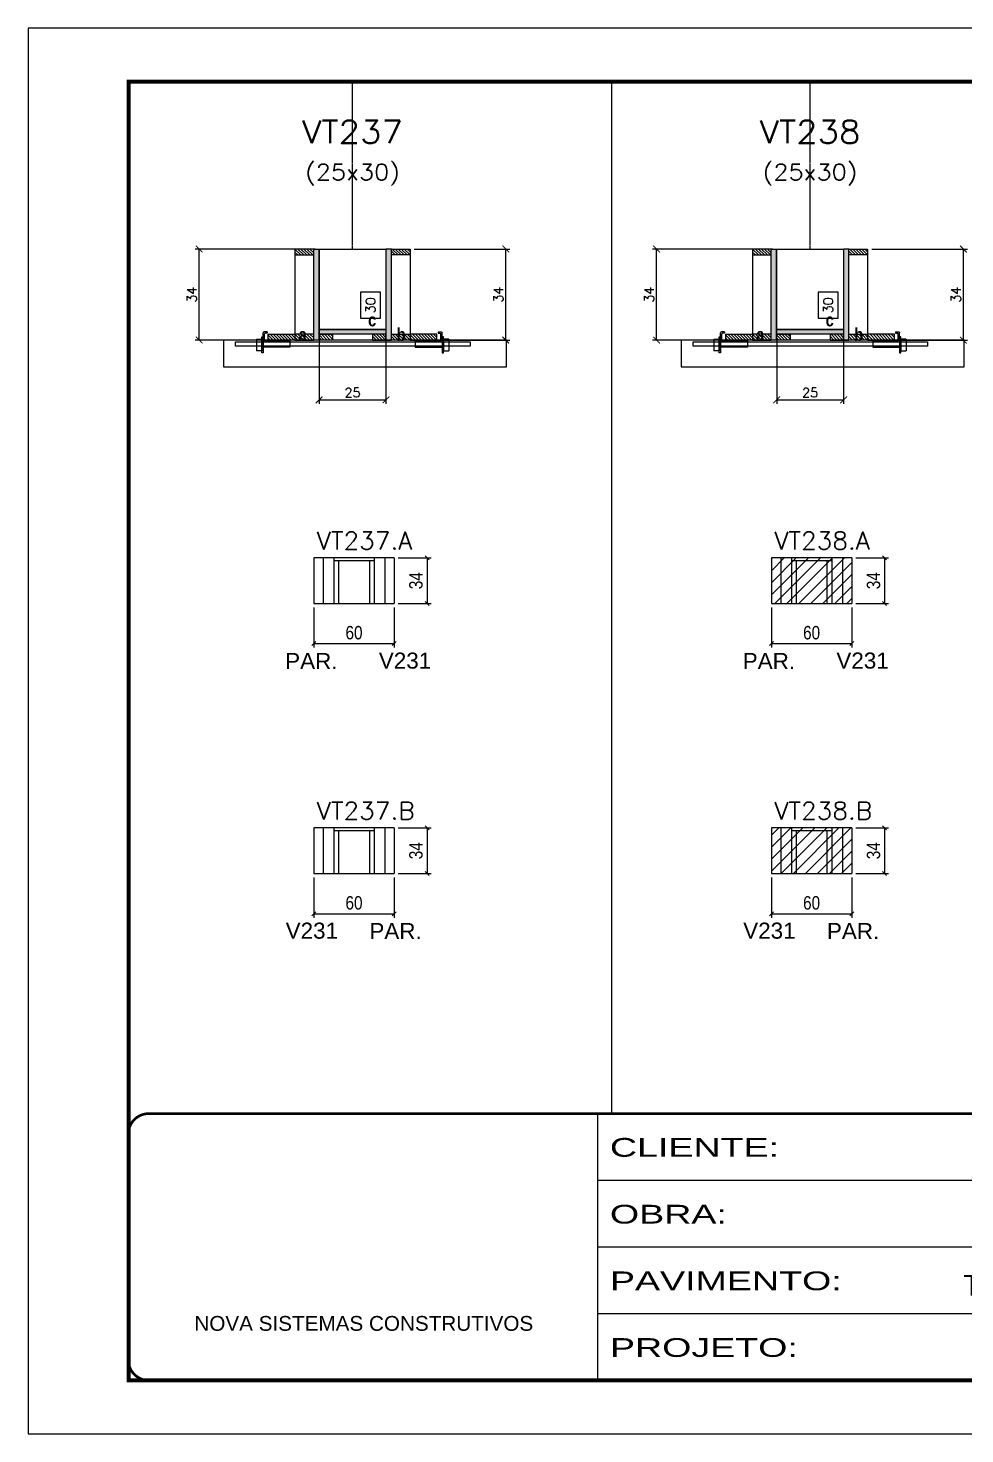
# Model space of a CAD drawing. Extents: x 137137 to 143418, y 10464 to 34486.
# Drawn here: x 141906 to 142606, y 26544 to 27594 of the extents above; entities that cross this region are included whole.
import ezdxf
from ezdxf.enums import TextEntityAlignment as Align

# ---------------------------------------------------------------- set-up
doc = ezdxf.new("R2010")
doc.units = 0
for name, pattern in [('CONTINUO', [0]), ('DASHED', [0.75, 0.5, -0.25]), ('HIDDEN', [0.375, 0.25, -0.125])]:
    doc.linetypes.add(name, pattern=pattern)
for name, color, linetype in [('5', 5, 'Continuous'), ('barrote', 251, 'Continuous'), ('COTA', 241, 'Continuous'), ('Cota Seção (2x)', 4, 'Continuous'), ('detalhes', 4, 'Continuous'), ('Painéis', 200, 'Continuous'), ('presilha', 1, 'Continuous'), ('SARR_2.2x7', 40, 'Continuous'), ('SARR_3.5x7', 81, 'Continuous'), ('Texto de Titulo', 7, 'Continuous'), ('Texto Qtd Sarr', 242, 'Continuous')]:
    doc.layers.add(name, color=color, linetype=linetype)
for name, color, linetype, lineweight in [('CONCRETO', 251, 'Continuous', 25), ('Folhas', 255, 'Continuous', 9), ('Hachura', 251, 'Continuous', 9), ('Madeira', 126, 'Continuous', 18), ('SARRAFO DE PRESSAO', 251, 'DASHED', 9), ('SCO-___-LAJ', 2, 'Continuous', 0), ('Texto Seção', 7, 'Continuous', 15)]:
    doc.layers.add(name, color=color, linetype=linetype, lineweight=lineweight)
doc.styles.add('ARIAL', font='arial.ttf')
doc.styles.add('COTA TECNICA', font='techl___.ttf', dxfattribs={"height": 10})
doc.styles.add('REGUA-120', font='ROMANS.shx', dxfattribs={"height": 15})
doc.styles.add('Romans', font='romans.shx')
doc.styles.get("Standard").update_dxf_attribs({"font": 'arial.ttf'})
doc.styles.add('TECNICA', font='techb___.ttf', dxfattribs={"height": 10})
doc.styles.add('Tecnologia', font='')
doc.styles.get('Tecnologia').set_extended_font_data('Forgotten Futurist')
doc.dimstyles.new('Cota Seção (2x)', dxfattribs={"dimtxt": 7, "dimasz": 5, "dimexe": 3, "dimexo": 3, "dimgap": 2, "dimtad": 3, "dimdec": 1, "dimlfac": 0.5, "dimzin": 12, "dimdsep": 46, "dimtxsty": 'Romans', "dimblk": 'ARCHTICK', "dimcen": 0, "dimclrd": 4, "dimclre": 4, "dimclrt": 1, "dimadec": 1, "dimazin": 3, "dimtfac": 1, "dimtdec": 1, "dimtmove": 0, "dimatfit": 3, "dimldrblk": 'OBLIQUE', "dimfxl": 1, "dimtolj": 1, "dimtzin": 12, "dimarcsym": 0})
doc.dimstyles.new('Cota Seção interna', dxfattribs={"dimtxt": 7, "dimasz": 6, "dimexe": 0.18, "dimexo": 2, "dimgap": -4, "dimtad": 3, "dimdec": 1, "dimlfac": 0.5, "dimzin": 12, "dimdsep": 46, "dimtxsty": 'Romans', "dimblk": 'ARCHTICK', "dimcen": 0.09, "dimse1": 1, "dimse2": 1, "dimsd1": 1, "dimsd2": 1, "dimclrd": 180, "dimclre": 5, "dimclrt": 1, "dimadec": 0, "dimazin": 3, "dimtfac": 1, "dimtdec": 1, "dimtofl": 0, "dimtmove": 0, "dimatfit": 3, "dimldrblk": 'ARCHTICK', "dimfxl": 1, "dimtolj": 1, "dimtzin": 0, "dimarcsym": 0})
doc.dimstyles.new('PAINEL', dxfattribs={"dimtxt": 10, "dimasz": 3, "dimexe": 3, "dimexo": 3, "dimgap": 3, "dimtad": 1, "dimdec": 1, "dimzin": 12, "dimdsep": 46, "dimtxsty": 'COTA TECNICA', "dimblk1": 'OBLIQUE', "dimblk2": 'OBLIQUE', "dimsah": 1, "dimcen": 0.9, "dimclrd": 4, "dimclre": 4, "dimclrt": 240, "dimadec": 1, "dimazin": 3, "dimtfac": 1, "dimtdec": 1, "dimtmove": 0, "dimatfit": 3, "dimfxl": 1, "dimtolj": 1, "dimtzin": 12, "dimarcsym": 0})
pattern_1 = [(315, (165433.7, 19131.6818), (1.12253202, 1.12253202), [])]
pattern_2 = [(315, (165421.7, 19131.6818), (1.12253202, 1.12253202), [])]
pattern_3 = [(45, (4652.48, 1148.575), (-4.49012806, 4.49012806), [])]
pattern_4 = [(315, (165091.823, 19131.6818), (1.12253202, 1.12253202), [])]
pattern_5 = [(315, (165079.823, 19131.6818), (1.12253202, 1.12253202), [])]

# ---------------------------------------------------------------- blocks, each defined once
blk = doc.blocks.new('9999999999')
at = {"color": 30, "linetype": 'CONTINUO'}
for p, q in [((98564.6, 34230.2), (98564.6, 34429.4)), ((98564.6, 34379.6), (99584, 34379.6)), ((98564.6, 34329.8), (99488, 34329.8)), ((98564.6, 34280), (99488, 34280))]:
    blk.add_line(p, q, dxfattribs=at)
at = {"color": 30, "linetype": 'CONTINUO', "const_width": 2}
blk.add_lwpolyline([(99584, 34230.2), (99584, 34414.4, 0.414214), (99569, 34429.4), (98229, 34429.4, 0.414214), (98214, 34414.4), (98214, 34245.2, 0.414214), (98229, 34230.2), (99584, 34230.2)], format="xyb", dxfattribs=at)
at = {"layer": 'Folhas'}
blk.add_lwpolyline([(98139, 34190.2), (99624, 34190.2), (99624, 35240.2), (98139, 35240.2)], close=True, dxfattribs=at)
at = {"layer": 'Folhas', "color": 30, "const_width": 3}
blk.add_lwpolyline([(98214, 34230.2), (99584, 34230.2), (99584, 35200.2), (98214, 35200.2)], close=True, dxfattribs=at)
at = {"color": 7, "linetype": 'Continuous', "ltscale": 5, "style": 'ARIAL'}
for s, height, p in [('TÉRREO - TRECHO III', 15.483, (98837.7, 34293.5)), ('NOVA SISTEMAS CONSTRUTIVOS', 11.059, (98263.2, 34267.2))]:
    blk.add_text(s, height=height, dxfattribs=at).set_placement(p)
at = {"layer": 'Folhas', "color": 7, "style": 'Tecnologia', "width": 1.5}
for s, p in [('CLIENTE:', (98573.7, 34397.2)), ('OBRA:', (98573.7, 34347.3)), ('PAVIMENTO:', (98573.7, 34297.5)), ('PROJETO:', (98573.7, 34247.7))]:
    blk.add_text(s, height=14, dxfattribs=at).set_placement(p)
blk = doc.blocks.new('_Oblique')
at = {"color": 0, "linetype": 'ByBlock', "lineweight": -2}
blk.add_line((-0.5, -0.5), (0.5, 0.5), dxfattribs=at)
blk = doc.blocks.new('*D5721')
at = {"layer": 'COTA', "color": 4, "linetype": 'ByBlock', "lineweight": -2, "transparency": 16777216}
for p, q in [((142461.2, 27161.6), (142461.2, 27131.6)), ((142521.2, 27161.6), (142521.2, 27131.6)), ((142461.2, 27134.6), (142521.2, 27134.6))]:
    blk.add_line(p, q, dxfattribs=at)
at = {"layer": 'Defpoints', "color": 0, "linetype": 'ByBlock', "transparency": 16777216}
for p in [(142461.2, 27164.6), (142521.2, 27164.6), (142521.2, 27134.6)]:
    blk.add_point(p, dxfattribs=at)
at = {"layer": 'COTA', "color": 4, "linetype": 'ByBlock', "lineweight": -2, "transparency": 16777216, "xscale": 3, "yscale": 3, "zscale": 3, "rotation": 180}
blk.add_blockref('_Oblique', (142461.2, 27134.6), dxfattribs=at)
at = {"layer": 'COTA', "color": 4, "linetype": 'ByBlock', "lineweight": -2, "transparency": 16777216, "xscale": 3, "yscale": 3, "zscale": 3}
blk.add_blockref('_Oblique', (142521.2, 27134.6), dxfattribs=at)
at = {"layer": 'COTA', "color": 240, "linetype": 'ByBlock', "transparency": 16777216, "insert": (142491.2, 27142.7), "char_height": 10, "attachment_point": 5, "style": 'COTA TECNICA'}
blk.add_mtext('\\A1;60', dxfattribs=at)
blk = doc.blocks.new('_ArchTick')
at = {"color": 0, "linetype": 'ByBlock', "const_width": 0.15}
blk.add_lwpolyline([(-0.5, -0.5), (0.5, 0.5)], dxfattribs=at)
blk = doc.blocks.new('*D5722')
at = {"layer": 'COTA', "color": 4, "lineweight": -2, "transparency": 16777216}
for p, q in [((142462.1, 27429.3), (142372.4, 27429.3)), ((142375.4, 27361.3), (142375.4, 27429.3)), ((142424.1, 27361.3), (142372.4, 27361.3))]:
    blk.add_line(p, q, dxfattribs=at)
at = {"layer": 'Defpoints', "color": 0, "transparency": 16777216}
for p in [(142375.4, 27429.3), (142465.1, 27429.3), (142427.1, 27361.3)]:
    blk.add_point(p, dxfattribs=at)
at = {"layer": 'COTA', "color": 4, "lineweight": -2, "transparency": 16777216, "xscale": 5, "yscale": 5, "zscale": 5}
for p, rotation in [((142375.4, 27429.3), 90), ((142375.4, 27361.3), 270)]:
    blk.add_blockref('_ArchTick', p, dxfattribs=dict(at, rotation=rotation))
at = {"layer": 'COTA', "color": 1, "transparency": 16777216, "insert": (142369.9, 27395.3), "char_height": 7, "attachment_point": 5, "rotation": 90, "style": 'Romans'}
blk.add_mtext('\\A1;34', dxfattribs=at)
blk = doc.blocks.new('*D5723')
at = {"layer": 'COTA', "color": 4, "lineweight": -2, "transparency": 16777216}
for p, q in [((142536.1, 27429.3), (142607.6, 27429.3)), ((142604.6, 27361.3), (142604.6, 27429.3)), ((142556.1, 27361.3), (142607.6, 27361.3))]:
    blk.add_line(p, q, dxfattribs=at)
at = {"layer": 'Defpoints', "color": 0, "transparency": 16777216}
for p in [(142533.1, 27429.3), (142604.6, 27429.3), (142553.1, 27361.3)]:
    blk.add_point(p, dxfattribs=at)
at = {"layer": 'COTA', "color": 4, "lineweight": -2, "transparency": 16777216, "xscale": 5, "yscale": 5, "zscale": 5}
for p, rotation in [((142604.6, 27429.3), 90), ((142604.6, 27361.3), 270)]:
    blk.add_blockref('_ArchTick', p, dxfattribs=dict(at, rotation=rotation))
at = {"layer": 'COTA', "color": 1, "transparency": 16777216, "insert": (142599.1, 27395.3), "char_height": 7, "attachment_point": 5, "rotation": 90, "style": 'Romans'}
blk.add_mtext('\\A1;34', dxfattribs=at)
blk = doc.blocks.new('*D5724')
at = {"layer": 'Cota Seção (2x)', "color": 180, "lineweight": -2, "transparency": 16777216}
for p, q in [((142511.1, 27397), (142496.1, 27397)), ((142496.1, 27397), (142496.1, 27377.7)), ((142511.1, 27377.7), (142511.1, 27397)), ((142496.1, 27377.7), (142511.1, 27377.7))]:
    blk.add_line(p, q, dxfattribs=at)
at = {"layer": 'Defpoints', "color": 0, "transparency": 16777216}
for p in [(142515.1, 27429.3), (142515.1, 27429.3), (142515.1, 27369.3)]:
    blk.add_point(p, dxfattribs=at)
at = {"layer": 'Cota Seção (2x)', "color": 1, "transparency": 16777216, "insert": (142503.6, 27387.3), "char_height": 7, "attachment_point": 5, "rotation": 90, "style": 'Romans'}
blk.add_mtext('\\A1;30', dxfattribs=at)
blk = doc.blocks.new('titulo1')
at = {"layer": 'Defpoints', "color": 252, "linetype": 'HIDDEN', "ltscale": 2}
blk.add_line((0, 0), (0, 125), dxfattribs=at)
at = {"layer": 'Defpoints', "style": 'Romans', "oblique": 15}
blk.add_attdef('FOLHA', text='', height=10, dxfattribs=at).set_placement((0, 15.6), align=Align.MIDDLE_CENTER)
at = {"layer": 'Texto Qtd Sarr', "color": 3, "style": 'Romans', "oblique": 15}
for tag, height, p in [('TITULO', 17, (0, 71.4)), ('SEÇÃO', 12, (0, 41.5))]:
    blk.add_attdef(tag, text='', height=height, dxfattribs=at).set_placement(p, align=Align.MIDDLE_CENTER)
blk = doc.blocks.new('PRESILHA METÁLICA 1')
at = {"layer": 'presilha'}
for p, q in [((7.5, 10.6), (7.5, 19.9)), ((12, 21), (8.6, 21)), ((9, 11.6), (9, 18.9)), ((12, 19.5), (9.6, 19.5)), ((12, 21), (12, 19.5)), ((0, 13), (6, 13)), ((0, 13), (0, 0)), ((6, 0), (0, 0)), ((6, 15.5), (7.5, 15.5)), ((6, -2.5), (6, 15.5)), ((6, 13), (6, 0)), ((7.5, 15.5), (7.5, -2.5)), ((37.5, 4.1), (7.5, 4.1)), ((37.5, 11), (9.6, 11)), ((37.5, 11), (37.5, 4.1)), ((7.5, -2.5), (6, -2.5))]:
    blk.add_line(p, q, dxfattribs=at)
for centre, radius, start, end in [((8.6, 19.9), 1.14, 90, 180), ((9.6, 18.9), 0.57, 90, 180), ((9.6, 11.6), 0.57, 180, 270)]:
    blk.add_arc(centre, radius, start, end, dxfattribs=at)
blk = doc.blocks.new('*D5725')
at = {"layer": 'COTA', "color": 4, "lineweight": -2, "transparency": 16777216}
for p, q in [((142465.1, 27362.7), (142465.1, 27313.6)), ((142515.1, 27362.7), (142515.1, 27313.6)), ((142465.1, 27316.6), (142515.1, 27316.6))]:
    blk.add_line(p, q, dxfattribs=at)
at = {"layer": 'Defpoints', "color": 0, "transparency": 16777216}
for p in [(142465.1, 27365.7), (142515.1, 27365.7), (142515.1, 27316.6)]:
    blk.add_point(p, dxfattribs=at)
at = {"layer": 'COTA', "color": 4, "lineweight": -2, "transparency": 16777216, "xscale": 5, "yscale": 5, "zscale": 5, "rotation": 180}
blk.add_blockref('_ArchTick', (142465.1, 27316.6), dxfattribs=at)
at = {"layer": 'COTA', "color": 4, "lineweight": -2, "transparency": 16777216, "xscale": 5, "yscale": 5, "zscale": 5}
blk.add_blockref('_ArchTick', (142515.1, 27316.6), dxfattribs=at)
at = {"layer": 'COTA', "color": 1, "transparency": 16777216, "insert": (142490.1, 27322.1), "char_height": 7, "attachment_point": 5, "style": 'Romans'}
blk.add_mtext('\\A1;25', dxfattribs=at)
blk = doc.blocks.new('*D5726')
at = {"layer": 'COTA', "color": 4, "linetype": 'ByBlock', "lineweight": -2, "transparency": 16777216}
for p, q in [((142524.2, 27198.6), (142548.7, 27198.6)), ((142545.7, 27198.6), (142545.7, 27164.6)), ((142524.2, 27164.6), (142548.7, 27164.6))]:
    blk.add_line(p, q, dxfattribs=at)
at = {"layer": 'Defpoints', "color": 0, "linetype": 'ByBlock', "transparency": 16777216}
for p in [(142521.2, 27198.6), (142521.2, 27164.6), (142545.7, 27164.6)]:
    blk.add_point(p, dxfattribs=at)
at = {"layer": 'COTA', "color": 4, "linetype": 'ByBlock', "lineweight": -2, "transparency": 16777216, "xscale": 3, "yscale": 3, "zscale": 3}
for p, rotation in [((142545.7, 27198.6), 90), ((142545.7, 27164.6), 270)]:
    blk.add_blockref('_Oblique', p, dxfattribs=dict(at, rotation=rotation))
at = {"layer": 'COTA', "color": 240, "linetype": 'ByBlock', "transparency": 16777216, "insert": (142537.5, 27181.6), "char_height": 10, "attachment_point": 5, "rotation": 90, "style": 'COTA TECNICA'}
blk.add_mtext('\\A1;34', dxfattribs=at)
blk = doc.blocks.new('*D5727')
at = {"layer": 'COTA', "color": 4, "linetype": 'ByBlock', "lineweight": -2, "transparency": 16777216}
for p, q in [((142461.2, 26959.9), (142461.2, 26929.8)), ((142521.2, 26959.9), (142521.2, 26929.8)), ((142461.2, 26932.8), (142521.2, 26932.8))]:
    blk.add_line(p, q, dxfattribs=at)
at = {"layer": 'Defpoints', "color": 0, "linetype": 'ByBlock', "transparency": 16777216}
for p in [(142461.2, 26962.9), (142521.2, 26962.9), (142521.2, 26932.8)]:
    blk.add_point(p, dxfattribs=at)
at = {"layer": 'COTA', "color": 4, "linetype": 'ByBlock', "lineweight": -2, "transparency": 16777216, "xscale": 3, "yscale": 3, "zscale": 3, "rotation": 180}
blk.add_blockref('_Oblique', (142461.2, 26932.8), dxfattribs=at)
at = {"layer": 'COTA', "color": 4, "linetype": 'ByBlock', "lineweight": -2, "transparency": 16777216, "xscale": 3, "yscale": 3, "zscale": 3}
blk.add_blockref('_Oblique', (142521.2, 26932.8), dxfattribs=at)
at = {"layer": 'COTA', "color": 240, "linetype": 'ByBlock', "transparency": 16777216, "insert": (142491.2, 26940.9), "char_height": 10, "attachment_point": 5, "style": 'COTA TECNICA'}
blk.add_mtext('\\A1;60', dxfattribs=at)
blk = doc.blocks.new('*D5728')
at = {"layer": 'COTA', "color": 4, "linetype": 'ByBlock', "lineweight": -2, "transparency": 16777216}
for p, q in [((142524.2, 26996.9), (142548.7, 26996.9)), ((142545.7, 26996.9), (142545.7, 26962.9)), ((142524.2, 26962.9), (142548.7, 26962.9))]:
    blk.add_line(p, q, dxfattribs=at)
at = {"layer": 'Defpoints', "color": 0, "linetype": 'ByBlock', "transparency": 16777216}
for p in [(142521.2, 26996.9), (142521.2, 26962.9), (142545.7, 26962.9)]:
    blk.add_point(p, dxfattribs=at)
at = {"layer": 'COTA', "color": 4, "linetype": 'ByBlock', "lineweight": -2, "transparency": 16777216, "xscale": 3, "yscale": 3, "zscale": 3}
for p, rotation in [((142545.7, 26996.9), 90), ((142545.7, 26962.9), 270)]:
    blk.add_blockref('_Oblique', p, dxfattribs=dict(at, rotation=rotation))
at = {"layer": 'COTA', "color": 240, "linetype": 'ByBlock', "transparency": 16777216, "insert": (142537.5, 26979.9), "char_height": 10, "attachment_point": 5, "rotation": 90, "style": 'COTA TECNICA'}
blk.add_mtext('\\A1;34', dxfattribs=at)
blk = doc.blocks.new('*D6045')
at = {"layer": 'COTA', "color": 4, "linetype": 'ByBlock', "lineweight": -2, "transparency": 16777216}
for p, q in [((142119.3, 27161.6), (142119.3, 27131.6)), ((142179.3, 27161.6), (142179.3, 27131.6)), ((142119.3, 27134.6), (142179.3, 27134.6))]:
    blk.add_line(p, q, dxfattribs=at)
at = {"layer": 'Defpoints', "color": 0, "linetype": 'ByBlock', "transparency": 16777216}
for p in [(142119.3, 27164.6), (142179.3, 27164.6), (142179.3, 27134.6)]:
    blk.add_point(p, dxfattribs=at)
at = {"layer": 'COTA', "color": 4, "linetype": 'ByBlock', "lineweight": -2, "transparency": 16777216, "xscale": 3, "yscale": 3, "zscale": 3, "rotation": 180}
blk.add_blockref('_Oblique', (142119.3, 27134.6), dxfattribs=at)
at = {"layer": 'COTA', "color": 4, "linetype": 'ByBlock', "lineweight": -2, "transparency": 16777216, "xscale": 3, "yscale": 3, "zscale": 3}
blk.add_blockref('_Oblique', (142179.3, 27134.6), dxfattribs=at)
at = {"layer": 'COTA', "color": 240, "linetype": 'ByBlock', "transparency": 16777216, "insert": (142149.3, 27142.7), "char_height": 10, "attachment_point": 5, "style": 'COTA TECNICA'}
blk.add_mtext('\\A1;60', dxfattribs=at)
blk = doc.blocks.new('*D6046')
at = {"layer": 'COTA', "color": 4, "lineweight": -2, "transparency": 16777216}
for p, q in [((142120.2, 27429.3), (142030.6, 27429.3)), ((142033.6, 27361.3), (142033.6, 27429.3)), ((142082.2, 27361.3), (142030.6, 27361.3))]:
    blk.add_line(p, q, dxfattribs=at)
at = {"layer": 'Defpoints', "color": 0, "transparency": 16777216}
for p in [(142033.6, 27429.3), (142123.2, 27429.3), (142085.2, 27361.3)]:
    blk.add_point(p, dxfattribs=at)
at = {"layer": 'COTA', "color": 4, "lineweight": -2, "transparency": 16777216, "xscale": 5, "yscale": 5, "zscale": 5}
for p, rotation in [((142033.6, 27429.3), 90), ((142033.6, 27361.3), 270)]:
    blk.add_blockref('_ArchTick', p, dxfattribs=dict(at, rotation=rotation))
at = {"layer": 'COTA', "color": 1, "transparency": 16777216, "insert": (142028.1, 27395.3), "char_height": 7, "attachment_point": 5, "rotation": 90, "style": 'Romans'}
blk.add_mtext('\\A1;34', dxfattribs=at)
blk = doc.blocks.new('*D6047')
at = {"layer": 'COTA', "color": 4, "lineweight": -2, "transparency": 16777216}
for p, q in [((142194.2, 27429.3), (142265.7, 27429.3)), ((142262.7, 27361.3), (142262.7, 27429.3)), ((142214.2, 27361.3), (142265.7, 27361.3))]:
    blk.add_line(p, q, dxfattribs=at)
at = {"layer": 'Defpoints', "color": 0, "transparency": 16777216}
for p in [(142191.2, 27429.3), (142262.7, 27429.3), (142211.2, 27361.3)]:
    blk.add_point(p, dxfattribs=at)
at = {"layer": 'COTA', "color": 4, "lineweight": -2, "transparency": 16777216, "xscale": 5, "yscale": 5, "zscale": 5}
for p, rotation in [((142262.7, 27429.3), 90), ((142262.7, 27361.3), 270)]:
    blk.add_blockref('_ArchTick', p, dxfattribs=dict(at, rotation=rotation))
at = {"layer": 'COTA', "color": 1, "transparency": 16777216, "insert": (142257.2, 27395.3), "char_height": 7, "attachment_point": 5, "rotation": 90, "style": 'Romans'}
blk.add_mtext('\\A1;34', dxfattribs=at)
blk = doc.blocks.new('*D6048')
at = {"layer": 'Cota Seção (2x)', "color": 180, "lineweight": -2, "transparency": 16777216}
for p, q in [((142169.2, 27397), (142154.2, 27397)), ((142154.2, 27397), (142154.2, 27377.7)), ((142169.2, 27377.7), (142169.2, 27397)), ((142154.2, 27377.7), (142169.2, 27377.7))]:
    blk.add_line(p, q, dxfattribs=at)
at = {"layer": 'Defpoints', "color": 0, "transparency": 16777216}
for p in [(142173.2, 27429.3), (142173.2, 27429.3), (142173.2, 27369.3)]:
    blk.add_point(p, dxfattribs=at)
at = {"layer": 'Cota Seção (2x)', "color": 1, "transparency": 16777216, "insert": (142161.7, 27387.3), "char_height": 7, "attachment_point": 5, "rotation": 90, "style": 'Romans'}
blk.add_mtext('\\A1;30', dxfattribs=at)
blk = doc.blocks.new('*D6049')
at = {"layer": 'COTA', "color": 4, "lineweight": -2, "transparency": 16777216}
for p, q in [((142123.2, 27362.7), (142123.2, 27313.6)), ((142173.2, 27362.7), (142173.2, 27313.6)), ((142123.2, 27316.6), (142173.2, 27316.6))]:
    blk.add_line(p, q, dxfattribs=at)
at = {"layer": 'Defpoints', "color": 0, "transparency": 16777216}
for p in [(142123.2, 27365.7), (142173.2, 27365.7), (142173.2, 27316.6)]:
    blk.add_point(p, dxfattribs=at)
at = {"layer": 'COTA', "color": 4, "lineweight": -2, "transparency": 16777216, "xscale": 5, "yscale": 5, "zscale": 5, "rotation": 180}
blk.add_blockref('_ArchTick', (142123.2, 27316.6), dxfattribs=at)
at = {"layer": 'COTA', "color": 4, "lineweight": -2, "transparency": 16777216, "xscale": 5, "yscale": 5, "zscale": 5}
blk.add_blockref('_ArchTick', (142173.2, 27316.6), dxfattribs=at)
at = {"layer": 'COTA', "color": 1, "transparency": 16777216, "insert": (142148.2, 27322.1), "char_height": 7, "attachment_point": 5, "style": 'Romans'}
blk.add_mtext('\\A1;25', dxfattribs=at)
blk = doc.blocks.new('*D6050')
at = {"layer": 'COTA', "color": 4, "linetype": 'ByBlock', "lineweight": -2, "transparency": 16777216}
for p, q in [((142182.3, 27198.6), (142206.9, 27198.6)), ((142203.9, 27198.6), (142203.9, 27164.6)), ((142182.3, 27164.6), (142206.9, 27164.6))]:
    blk.add_line(p, q, dxfattribs=at)
at = {"layer": 'Defpoints', "color": 0, "linetype": 'ByBlock', "transparency": 16777216}
for p in [(142179.3, 27198.6), (142179.3, 27164.6), (142203.9, 27164.6)]:
    blk.add_point(p, dxfattribs=at)
at = {"layer": 'COTA', "color": 4, "linetype": 'ByBlock', "lineweight": -2, "transparency": 16777216, "xscale": 3, "yscale": 3, "zscale": 3}
for p, rotation in [((142203.9, 27198.6), 90), ((142203.9, 27164.6), 270)]:
    blk.add_blockref('_Oblique', p, dxfattribs=dict(at, rotation=rotation))
at = {"layer": 'COTA', "color": 240, "linetype": 'ByBlock', "transparency": 16777216, "insert": (142195.6, 27181.6), "char_height": 10, "attachment_point": 5, "rotation": 90, "style": 'COTA TECNICA'}
blk.add_mtext('\\A1;34', dxfattribs=at)
blk = doc.blocks.new('*D6051')
at = {"layer": 'COTA', "color": 4, "linetype": 'ByBlock', "lineweight": -2, "transparency": 16777216}
for p, q in [((142119.3, 26959.9), (142119.3, 26929.8)), ((142179.3, 26959.9), (142179.3, 26929.8)), ((142119.3, 26932.8), (142179.3, 26932.8))]:
    blk.add_line(p, q, dxfattribs=at)
at = {"layer": 'Defpoints', "color": 0, "linetype": 'ByBlock', "transparency": 16777216}
for p in [(142119.3, 26962.9), (142179.3, 26962.9), (142179.3, 26932.8)]:
    blk.add_point(p, dxfattribs=at)
at = {"layer": 'COTA', "color": 4, "linetype": 'ByBlock', "lineweight": -2, "transparency": 16777216, "xscale": 3, "yscale": 3, "zscale": 3, "rotation": 180}
blk.add_blockref('_Oblique', (142119.3, 26932.8), dxfattribs=at)
at = {"layer": 'COTA', "color": 4, "linetype": 'ByBlock', "lineweight": -2, "transparency": 16777216, "xscale": 3, "yscale": 3, "zscale": 3}
blk.add_blockref('_Oblique', (142179.3, 26932.8), dxfattribs=at)
at = {"layer": 'COTA', "color": 240, "linetype": 'ByBlock', "transparency": 16777216, "insert": (142149.3, 26940.9), "char_height": 10, "attachment_point": 5, "style": 'COTA TECNICA'}
blk.add_mtext('\\A1;60', dxfattribs=at)
blk = doc.blocks.new('*D6052')
at = {"layer": 'COTA', "color": 4, "linetype": 'ByBlock', "lineweight": -2, "transparency": 16777216}
for p, q in [((142182.3, 26996.9), (142206.9, 26996.9)), ((142203.9, 26996.9), (142203.9, 26962.9)), ((142182.3, 26962.9), (142206.9, 26962.9))]:
    blk.add_line(p, q, dxfattribs=at)
at = {"layer": 'Defpoints', "color": 0, "linetype": 'ByBlock', "transparency": 16777216}
for p in [(142179.3, 26996.9), (142179.3, 26962.9), (142203.9, 26962.9)]:
    blk.add_point(p, dxfattribs=at)
at = {"layer": 'COTA', "color": 4, "linetype": 'ByBlock', "lineweight": -2, "transparency": 16777216, "xscale": 3, "yscale": 3, "zscale": 3}
for p, rotation in [((142203.9, 26996.9), 90), ((142203.9, 26962.9), 270)]:
    blk.add_blockref('_Oblique', p, dxfattribs=dict(at, rotation=rotation))
at = {"layer": 'COTA', "color": 240, "linetype": 'ByBlock', "transparency": 16777216, "insert": (142195.6, 26979.9), "char_height": 10, "attachment_point": 5, "rotation": 90, "style": 'COTA TECNICA'}
blk.add_mtext('\\A1;34', dxfattribs=at)

msp = doc.modelspace()

# ---------------------------------------------------------------- hatches: boundary and pattern name
at = {"layer": 'Hachura'}
h = msp.add_hatch(dxfattribs=at)
h.set_pattern_fill('ANSI31', color=256, scale=0.5, angle=270, style=0)
h.set_pattern_definition([(315, (165079.823, 19121.6818), (1.12253202, 1.12253202), [])])
h.paths.add_polyline_path([(142119.2, 27424.93), (142119.2, 27429.33), (142105.2, 27429.33), (142105.2, 27424.93)])
h = msp.add_hatch(color=256, dxfattribs=at)
h.dxf.hatch_style = 1
h.paths.add_polyline_path([(142119.2, 27429.33), (142123.2, 27429.33), (142123.2, 27361.33), (142119.2, 27361.33)])
h = msp.add_hatch(color=256, dxfattribs=at)
h.dxf.hatch_style = 1
h.paths.add_polyline_path([(142177.19, 27429.33), (142173.19, 27429.33), (142173.2, 27361.33), (142177.2, 27361.33)])
h = msp.add_hatch(dxfattribs=at)
h.set_pattern_fill('ANSI31', color=256, scale=0.5, angle=270, style=0)
h.set_pattern_definition([(315, (165091.8326, 19121.6818), (1.12253202, 1.12253202), [])])
h.paths.add_polyline_path([(142177.19, 27424.93), (142177.19, 27429.33), (142191.19, 27429.33), (142191.19, 27424.93)])
h = msp.add_hatch(dxfattribs=at)
h.set_pattern_fill('ANSI31', color=256, scale=0.5, angle=270, style=0)
h.set_pattern_definition([(315, (165421.7, 19121.6818), (1.12253202, 1.12253202), [])])
h.paths.add_polyline_path([(142461.08, 27424.93), (142461.08, 27429.33), (142447.08, 27429.33), (142447.08, 27424.93)])
h = msp.add_hatch(color=256, dxfattribs=at)
h.dxf.hatch_style = 1
h.paths.add_polyline_path([(142461.08, 27429.33), (142465.08, 27429.33), (142465.08, 27361.33), (142461.08, 27361.33)])
h = msp.add_hatch(color=256, dxfattribs=at)
h.dxf.hatch_style = 1
h.paths.add_polyline_path([(142519.07, 27429.33), (142515.07, 27429.33), (142515.08, 27361.33), (142519.08, 27361.33)])
h = msp.add_hatch(dxfattribs=at)
h.set_pattern_fill('ANSI31', color=256, scale=0.5, angle=270, style=0)
h.set_pattern_definition([(315, (165433.7096, 19121.6818), (1.12253202, 1.12253202), [])])
h.paths.add_polyline_path([(142519.07, 27424.93), (142519.07, 27429.33), (142533.07, 27429.33), (142533.07, 27424.93)])
h = msp.add_hatch(dxfattribs=at)
h.set_pattern_fill('ANSI31', color=256, scale=0.5, angle=270, style=0)
h.set_pattern_definition(pattern_5)
h.paths.add_polyline_path([(142085.2, 27361.33), (142085.2, 27365.73), (142105.2, 27365.73), (142105.2, 27361.33)])
h = msp.add_hatch(dxfattribs=at)
h.set_pattern_fill('ANSI31', color=256, scale=0.5, angle=270, style=0)
h.set_pattern_definition([(315, (165079.823, 19058.0818), (1.12253202, 1.12253202), [])])
h.paths.add_polyline_path([(142119.2, 27361.33), (142119.2, 27365.73), (142105.2, 27365.73), (142105.2, 27361.33)])
h = msp.add_hatch(color=256, dxfattribs=at)
h.dxf.hatch_style = 1
h.paths.add_polyline_path([(142123.2, 27365.73), (142123.2, 27369.33), (142173.2, 27369.33), (142173.2, 27365.73)])
h = msp.add_hatch(dxfattribs=at)
h.set_pattern_fill('ANSI31', color=256, scale=0.5, angle=270, style=0)
h.set_pattern_definition(pattern_5)
h.paths.add_polyline_path([(142123.2, 27361.33), (142123.2, 27365.73), (142133.2, 27365.73), (142133.2, 27361.33)])
h = msp.add_hatch(dxfattribs=at)
h.set_pattern_fill('ANSI31', color=256, scale=0.5, angle=270, style=0)
h.set_pattern_definition(pattern_4)
h.paths.add_polyline_path([(142173.2, 27361.33), (142173.2, 27365.73), (142163.2, 27365.73), (142163.2, 27361.33)])
h = msp.add_hatch(dxfattribs=at)
h.set_pattern_fill('ANSI31', color=256, scale=0.5, angle=270, style=0)
h.set_pattern_definition([(315, (165091.823, 19058.0818), (1.12253202, 1.12253202), [])])
h.paths.add_polyline_path([(142177.2, 27361.33), (142177.2, 27365.73), (142191.2, 27365.73), (142191.2, 27361.33)])
h = msp.add_hatch(dxfattribs=at)
h.set_pattern_fill('ANSI31', color=256, scale=0.5, angle=270, style=0)
h.set_pattern_definition(pattern_4)
h.paths.add_polyline_path([(142211.2, 27361.33), (142211.2, 27365.73), (142191.2, 27365.73), (142191.2, 27361.33)])
h = msp.add_hatch(dxfattribs=at)
h.set_pattern_fill('ANSI31', color=256, scale=0.5, angle=270, style=0)
h.set_pattern_definition(pattern_2)
h.paths.add_polyline_path([(142427.08, 27361.33), (142427.08, 27365.73), (142447.08, 27365.73), (142447.08, 27361.33)])
h = msp.add_hatch(dxfattribs=at)
h.set_pattern_fill('ANSI31', color=256, scale=0.5, angle=270, style=0)
h.set_pattern_definition([(315, (165421.7, 19058.0818), (1.12253202, 1.12253202), [])])
h.paths.add_polyline_path([(142461.08, 27361.33), (142461.08, 27365.73), (142447.08, 27365.73), (142447.08, 27361.33)])
h = msp.add_hatch(color=256, dxfattribs=at)
h.dxf.hatch_style = 1
h.paths.add_polyline_path([(142465.08, 27365.73), (142465.08, 27369.33), (142515.08, 27369.33), (142515.08, 27365.73)])
h = msp.add_hatch(dxfattribs=at)
h.set_pattern_fill('ANSI31', color=256, scale=0.5, angle=270, style=0)
h.set_pattern_definition(pattern_2)
h.paths.add_polyline_path([(142465.08, 27361.33), (142465.08, 27365.73), (142475.08, 27365.73), (142475.08, 27361.33)])
h = msp.add_hatch(dxfattribs=at)
h.set_pattern_fill('ANSI31', color=256, scale=0.5, angle=270, style=0)
h.set_pattern_definition(pattern_1)
h.paths.add_polyline_path([(142515.08, 27361.33), (142515.08, 27365.73), (142505.08, 27365.73), (142505.08, 27361.33)])
h = msp.add_hatch(dxfattribs=at)
h.set_pattern_fill('ANSI31', color=256, scale=0.5, angle=270, style=0)
h.set_pattern_definition([(315, (165433.7, 19058.0818), (1.12253202, 1.12253202), [])])
h.paths.add_polyline_path([(142519.08, 27361.33), (142519.08, 27365.73), (142533.08, 27365.73), (142533.08, 27361.33)])
h = msp.add_hatch(dxfattribs=at)
h.set_pattern_fill('ANSI31', color=256, scale=0.5, angle=270, style=0)
h.set_pattern_definition(pattern_1)
h.paths.add_polyline_path([(142553.08, 27361.33), (142553.08, 27365.73), (142533.08, 27365.73), (142533.08, 27361.33)])
at = {"layer": 'Hachura', "linetype": 'ByBlock'}
h = msp.add_hatch(dxfattribs=at)
h.set_pattern_fill('ANSI31', color=256, scale=2)
h.set_pattern_definition(pattern_3)
h.paths.add_polyline_path([(142461.2, 27164.63), (142521.2, 27164.63), (142521.2, 27198.63), (142461.2, 27198.63)])
h = msp.add_hatch(dxfattribs=at)
h.set_pattern_fill('ANSI31', color=256, scale=2)
h.set_pattern_definition(pattern_3)
h.paths.add_polyline_path([(142461.2, 26996.92), (142461.2, 26962.92), (142521.2, 26962.92), (142521.2, 26996.92)])

# ---------------------------------------------------------------- linework, layer by layer
at = {"layer": 'barrote'}
for points in [[(142051.75, 27341.33), (142263.33, 27341.33), (142263.33, 27361.33), (142051.75, 27361.33)], [(142393.62, 27341.33), (142605.21, 27341.33), (142605.21, 27361.33), (142393.62, 27361.33)]]:
    msp.add_lwpolyline(points, close=True, dxfattribs=at)
at = {"layer": 'CONCRETO'}
for points in [[(142123.2, 27429.33), (142123.2, 27429.33), (142123.2, 27429.33), (142123.2, 27429.33), (142173.2, 27429.33), (142173.2, 27429.33), (142173.2, 27429.33), (142173.2, 27369.33), (142123.2, 27369.33), (142123.2, 27429.33)], [(142465.08, 27429.33), (142465.08, 27429.33), (142465.08, 27429.33), (142465.08, 27429.33), (142515.08, 27429.33), (142515.08, 27429.33), (142515.08, 27429.33), (142515.08, 27369.33), (142465.08, 27369.33), (142465.08, 27429.33)]]:
    msp.add_lwpolyline(points, close=True, dxfattribs=at)
at = {"layer": 'COTA', "linetype": 'ByBlock'}
msp.add_line((142341.65, 27554.33), (142341.65, 26783.57), dxfattribs=at)
at = {"layer": 'Madeira'}
for points in [[(142119.2, 27424.93), (142119.2, 27429.33), (142105.2, 27429.33), (142105.2, 27424.93)], [(142119.2, 27429.33), (142105.2, 27429.33), (142105.2, 27361.33), (142119.2, 27361.33)], [(142177.19, 27424.93), (142177.19, 27429.33), (142191.19, 27429.33), (142191.19, 27424.93)], [(142177.19, 27429.33), (142191.19, 27429.33), (142191.2, 27361.33), (142177.2, 27361.33)], [(142461.08, 27424.93), (142461.08, 27429.33), (142447.08, 27429.33), (142447.08, 27424.93)], [(142461.08, 27429.33), (142447.08, 27429.33), (142447.08, 27361.33), (142461.08, 27361.33)], [(142519.07, 27424.93), (142519.07, 27429.33), (142533.07, 27429.33), (142533.07, 27424.93)], [(142519.07, 27429.33), (142533.07, 27429.33), (142533.08, 27361.33), (142519.08, 27361.33)], [(142085.2, 27361.33), (142085.2, 27365.73), (142105.2, 27365.73), (142105.2, 27361.33)], [(142119.2, 27361.33), (142119.2, 27365.73), (142105.2, 27365.73), (142105.2, 27361.33)], [(142123.2, 27361.33), (142123.2, 27365.73), (142133.2, 27365.73), (142133.2, 27361.33)], [(142173.2, 27361.33), (142173.2, 27365.73), (142163.2, 27365.73), (142163.2, 27361.33)], [(142177.2, 27361.33), (142177.2, 27365.73), (142191.2, 27365.73), (142191.2, 27361.33)], [(142211.2, 27361.33), (142211.2, 27365.73), (142191.2, 27365.73), (142191.2, 27361.33)], [(142427.08, 27361.33), (142427.08, 27365.73), (142447.08, 27365.73), (142447.08, 27361.33)], [(142461.08, 27361.33), (142461.08, 27365.73), (142447.08, 27365.73), (142447.08, 27361.33)], [(142465.08, 27361.33), (142465.08, 27365.73), (142475.08, 27365.73), (142475.08, 27361.33)], [(142515.08, 27361.33), (142515.08, 27365.73), (142505.08, 27365.73), (142505.08, 27361.33)], [(142519.08, 27361.33), (142519.08, 27365.73), (142533.08, 27365.73), (142533.08, 27361.33)], [(142553.08, 27361.33), (142553.08, 27365.73), (142533.08, 27365.73), (142533.08, 27361.33)]]:
    msp.add_lwpolyline(points, close=True, dxfattribs=at)
at = {"layer": 'Painéis', "linetype": 'ByBlock'}
for p, q in [((142119.32, 27198.63), (142119.32, 27164.63)), ((142179.32, 27198.63), (142119.32, 27198.63)), ((142179.32, 27198.63), (142179.32, 27164.63)), ((142461.2, 27198.63), (142461.2, 27164.63)), ((142521.2, 27198.63), (142461.2, 27198.63)), ((142521.2, 27198.63), (142521.2, 27164.63)), ((142119.32, 27164.63), (142179.32, 27164.63)), ((142461.2, 27164.63), (142521.2, 27164.63)), ((142119.32, 26996.92), (142119.32, 26962.92)), ((142179.32, 26996.92), (142119.32, 26996.92)), ((142179.32, 26996.92), (142179.32, 26962.92)), ((142461.2, 26996.92), (142461.2, 26962.92)), ((142521.2, 26996.92), (142461.2, 26996.92)), ((142521.2, 26996.92), (142521.2, 26962.92)), ((142119.32, 26962.92), (142179.32, 26962.92)), ((142461.2, 26962.92), (142521.2, 26962.92))]:
    msp.add_line(p, q, dxfattribs=at)
at = {"layer": 'Painéis'}
for points in [[(142119.2, 27429.33), (142123.2, 27429.33), (142123.2, 27361.33), (142119.2, 27361.33)], [(142177.19, 27429.33), (142173.19, 27429.33), (142173.2, 27361.33), (142177.2, 27361.33)], [(142461.08, 27429.33), (142465.08, 27429.33), (142465.08, 27361.33), (142461.08, 27361.33)], [(142519.07, 27429.33), (142515.07, 27429.33), (142515.08, 27361.33), (142519.08, 27361.33)], [(142123.2, 27365.73), (142123.2, 27369.33), (142173.2, 27369.33), (142173.2, 27365.73)], [(142465.08, 27365.73), (142465.08, 27369.33), (142515.08, 27369.33), (142515.08, 27365.73)]]:
    msp.add_lwpolyline(points, close=True, dxfattribs=at)
at = {"layer": 'SARR_2.2x7', "linetype": 'Continuous'}
for p, q in [((142126.32, 27198.63), (142126.32, 27164.63)), ((142164.32, 27196.43), (142134.32, 27196.43)), ((142172.32, 27198.63), (142172.32, 27164.63)), ((142468.2, 27198.63), (142468.2, 27164.63)), ((142506.2, 27196.43), (142476.2, 27196.43)), ((142514.2, 27198.63), (142514.2, 27164.63)), ((142126.32, 26996.92), (142126.32, 26962.92)), ((142172.32, 26996.92), (142172.32, 26962.92)), ((142468.2, 26996.92), (142468.2, 26962.92)), ((142514.2, 26996.92), (142514.2, 26962.92)), ((142164.32, 26994.72), (142134.32, 26994.72)), ((142506.2, 26994.72), (142476.2, 26994.72))]:
    msp.add_line(p, q, dxfattribs=at)
at = {"layer": 'SARR_3.5x7'}
for p, q in [((142134.32, 27198.63), (142134.32, 27164.63)), ((142137.82, 27196.43), (142137.82, 27164.63)), ((142160.82, 27196.43), (142160.82, 27164.63)), ((142164.32, 27198.63), (142164.32, 27164.63)), ((142476.2, 27198.63), (142476.2, 27164.63)), ((142479.7, 27196.43), (142479.7, 27164.63)), ((142502.7, 27196.43), (142502.7, 27164.63)), ((142506.2, 27198.63), (142506.2, 27164.63)), ((142134.32, 26996.92), (142134.32, 26962.92)), ((142164.32, 26996.92), (142164.32, 26962.92)), ((142476.2, 26996.92), (142476.2, 26962.92)), ((142506.2, 26996.92), (142506.2, 26962.92)), ((142137.82, 26994.72), (142137.82, 26962.92)), ((142160.82, 26994.72), (142160.82, 26962.92)), ((142479.7, 26994.72), (142479.7, 26962.92)), ((142502.7, 26994.72), (142502.7, 26962.92))]:
    msp.add_line(p, q, dxfattribs=at)
at = {"layer": 'SCO-___-LAJ', "color": 1}
for points in [[(142060.75, 27359.99), (142236.01, 27359.99), (142236.01, 27356.79), (142060.75, 27356.79)], [(142402.63, 27359.99), (142577.89, 27359.99), (142577.89, 27356.79), (142402.63, 27356.79)]]:
    msp.add_lwpolyline(points, close=True, dxfattribs=at)

# ---------------------------------------------------------------- block references
at = {"layer": 'presilha', "yscale": 0.6666666666666666, "zscale": 0.6666666666666666}
for p, xscale in [((142076.34, 27353.36), 0.6666666666666666), ((142220.07, 27353.36), -0.6666666666666666), ((142418.21, 27353.36), 0.6666666666666666), ((142561.95, 27353.36), -0.6666666666666666)]:
    msp.add_blockref('PRESILHA METÁLICA 1', p, dxfattribs=dict(at, xscale=xscale))
at = {"layer": 'SARRAFO DE PRESSAO', "color": 6, "linetype": 'ByBlock'}
msp.add_blockref('9999999999', (43766.81, -7645.88), dxfattribs=at)
at = {"layer": 'Texto Seção'}
ref = msp.add_blockref('titulo1', (142148.2, 27429.33), dxfattribs=at)
ref.add_attrib('TITULO', 'VT237', dxfattribs={"layer": 'Texto de Titulo', "color": 7, "height": 17, "style": 'Romans', "width": 1.1}).set_placement((142148.2, 27516.83), align=Align.MIDDLE_CENTER)
ref.add_attrib('SEÇÃO', '(25x30)', dxfattribs={"layer": 'Texto de Titulo', "color": 7, "height": 12, "style": 'Romans', "width": 1.1}).set_placement((142148.2, 27486.83), align=Align.MIDDLE_CENTER)
ref = msp.add_blockref('titulo1', (142490.08, 27429.33), dxfattribs=at)
ref.add_attrib('TITULO', 'VT238', dxfattribs={"layer": 'Texto de Titulo', "color": 7, "height": 17, "style": 'Romans', "width": 1.1}).set_placement((142490.08, 27516.83), align=Align.MIDDLE_CENTER)
ref.add_attrib('SEÇÃO', '(25x30)', dxfattribs={"layer": 'Texto de Titulo', "color": 7, "height": 12, "style": 'Romans', "width": 1.1}).set_placement((142490.08, 27486.83), align=Align.MIDDLE_CENTER)

# ---------------------------------------------------------------- texts
at = {"layer": '5', "linetype": 'Continuous'}
for s, rotation, p in [('PAR.', 0.00004, (142097.87, 27115.63)), ('V231', 0.00004, (142167.85, 27115.92)), ('PAR.', 0.00004, (142439.74, 27115.63)), ('V231', 0.00004, (142509.72, 27115.92)), ('V231', 359.99996, (142098.23, 26914.21)), ('PAR.', 359.99996, (142160.78, 26913.92)), ('V231', 359.99996, (142440.1, 26914.21)), ('PAR.', 359.99996, (142502.65, 26913.92))]:
    msp.add_text(s, height=12, rotation=rotation, dxfattribs=at).set_placement(p)
at = {"layer": 'detalhes', "style": 'TECNICA'}
for s, p in [('c', (142159.8, 27371.56)), ('c', (142501.68, 27371.56)), ('a', (142107.9, 27360.66)), ('b', (142181.13, 27360.65)), ('a', (142449.77, 27360.66)), ('b', (142523.01, 27360.65))]:
    msp.add_text(s, height=9.6, dxfattribs=at).set_placement(p)
at = {"layer": 'Texto Seção', "style": 'REGUA-120', "width": 1.05}
for s, p in [('VT237.A', (142121.54, 27204.99)), ('VT238.A', (142463.41, 27204.99)), ('VT237.B', (142121.54, 27003.28)), ('VT238.B', (142463.41, 27003.28))]:
    msp.add_text(s, height=13, dxfattribs=at).set_placement(p)

# ---------------------------------------------------------------- dimensions: what is measured, and where the dimension line sits
at = {"layer": 'COTA'}
for base, p1, p2, picture, middle in [((142033.55, 27429.33), (142085.2, 27361.33), (142123.2, 27429.33), '*D6046', (142028.05, 27395.33)), ((142262.68, 27429.33), (142211.2, 27361.33), (142191.19, 27429.33), '*D6047', (142257.18, 27395.33)), ((142375.43, 27429.33), (142427.08, 27361.33), (142465.08, 27429.33), '*D5722', (142369.93, 27395.33)), ((142604.56, 27429.33), (142553.08, 27361.33), (142533.07, 27429.33), '*D5723', (142599.06, 27395.33))]:
    dim = msp.add_linear_dim(base=base, p1=p1, p2=p2, angle=90, dimstyle='Cota Seção (2x)', dxfattribs=at)
    dim.commit()
    dim.dimension.update_dxf_attribs({"geometry": picture, "text_midpoint": middle})
for base, p1, p2, picture, middle in [((142173.2, 27316.6), (142123.2, 27365.73), (142173.2, 27365.73), '*D6049', (142148.2, 27322.1)), ((142515.08, 27316.6), (142465.08, 27365.73), (142515.08, 27365.73), '*D5725', (142490.08, 27322.1))]:
    dim = msp.add_linear_dim(base=base, p1=p1, p2=p2, dimstyle='Cota Seção (2x)', dxfattribs=at)
    dim.commit()
    dim.dimension.update_dxf_attribs({"geometry": picture, "text_midpoint": middle})
at = {"layer": 'COTA', "linetype": 'ByBlock'}
for base, p1, p2, picture, middle in [((142203.85, 27164.63), (142179.32, 27198.63), (142179.32, 27164.63), '*D6050', (142195.63, 27181.63)), ((142545.73, 27164.63), (142521.2, 27198.63), (142521.2, 27164.63), '*D5726', (142537.51, 27181.63)), ((142203.85, 26962.92), (142179.32, 26996.92), (142179.32, 26962.92), '*D6052', (142195.63, 26979.92)), ((142545.73, 26962.92), (142521.2, 26996.92), (142521.2, 26962.92), '*D5728', (142537.51, 26979.92))]:
    dim = msp.add_linear_dim(base=base, p1=p1, p2=p2, angle=90, dimstyle='PAINEL', dxfattribs=at)
    dim.commit()
    dim.dimension.update_dxf_attribs({"geometry": picture, "text_midpoint": middle})
for p1, p2, picture, middle in [((142119.32, 27164.63), (142179.32, 27164.63), '*D6045', (142149.32, 27142.66)), ((142461.2, 27164.63), (142521.2, 27164.63), '*D5721', (142491.2, 27142.66)), ((142119.32, 26962.92), (142179.32, 26962.92), '*D6051', (142149.32, 26940.95)), ((142461.2, 26962.92), (142521.2, 26962.92), '*D5727', (142491.2, 26940.95))]:
    dim = msp.add_aligned_dim(p1=p1, p2=p2, distance=-30.07, dimstyle='PAINEL', dxfattribs=at)
    dim.commit()
    dim.dimension.update_dxf_attribs({"geometry": picture, "text_midpoint": middle})
at = {"layer": 'Cota Seção (2x)'}
for base, p1, p2, picture, middle in [((142173.2, 27429.33), (142173.2, 27369.33), (142173.19, 27429.33), '*D6048', (142173.2, 27387.33)), ((142515.07, 27429.33), (142515.08, 27369.33), (142515.07, 27429.33), '*D5724', (142515.07, 27387.33))]:
    dim = msp.add_linear_dim(base=base, p1=p1, p2=p2, angle=90, dimstyle='Cota Seção interna', dxfattribs=at)
    dim.commit()
    dim.dimension.update_dxf_attribs({"geometry": picture, "text_midpoint": middle, "dimtype": 160})

doc.saveas('drawing.dxf')
